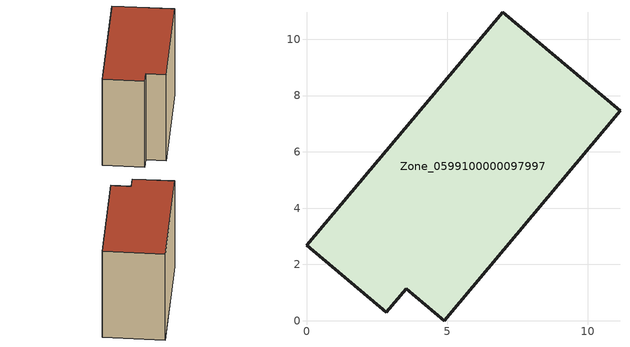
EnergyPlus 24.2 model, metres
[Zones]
Zone_0599100000097997
 floor ground (C_G): 3.54,1.13 2.84,0.3 0,2.69 6.97,10.96 11.14,7.46 4.89,0 z0
 wall outside (C_F): 6.97,10.96 0,2.69 2.84,0.3 3.54,1.13 4.89,0 11.14,7.46 6.97,10.96 z0:9.14
 roof outside (C_R): 4.89,0 11.14,7.46 6.97,10.96 0,2.69 2.84,0.3 3.54,1.13 z9.14
[BUILDING]
Pand.0599100000097997: North Axis=0; Terrain=City; Loads Convergence Tolerance Value=0.04; Temperature Convergence Tolerance Value=0.4; Solar Distribution=FullExterior; Maximum Number of Warmup Days=25; Minimum Number of Warmup Days=1
[Site:Location]
Rotterdam.The.Hague.AP_ZH_NLD Design_Conditions: Latitude=51.96; Longitude=4.45; Time Zone=1; Elevation=-4.5
[SITE:GROUNDTEMPERATURE:BUILDINGSURFACE]
18, 18, 18, 18, 18, 18, 18, 18, 18, 18, 18, 18
[MATERIAL] Thermal Absorptance=0.9; Solar Absorptance=0.7; Visible Absorptance=0.7
Name | Roughness | Thickness | Conductivity | Density | Specific Heat
G.TI.1946 | MediumSmooth | 0.15 | 1 | 540 | 1210
F.TI.1946 | Rough | 0.3 | 0.857143 | 1920 | 840
R.TI.1946 | MediumRough | 0.2 | 0.1 | 1500 | 1000
[CONSTRUCTION]
C_G: G.TI.1946
C_F: F.TI.1946
C_R: R.TI.1946
[ZONE]
Zone_0599100000097997: Type=1; Multiplier=1; Ceiling Height=Autocalculate; Volume=Autocalculate; Floor Area=autocalculate; Part of Total Floor Area=Yes
[ZONEINFILTRATION:DESIGNFLOWRATE]
Infil_Zone_0599100000097997: Zone or ZoneList or Space or SpaceList=Zone_0599100000097997; Schedule=AlwaysOn; Design Flow Rate Calculation Method=Flow/Area; Flow Rate per Floor Area=0.003; Constant Term Coefficient=1; Temperature Term Coefficient=0; Velocity Term Coefficient=0; Velocity Squared Term Coefficient=0
[HVACTEMPLATE:ZONE:IDEALLOADSAIRSYSTEM]
Zone_0599100000097997: Maximum Heating Supply Air Temperature=50; Minimum Cooling Supply Air Temperature=13; Maximum Heating Supply Air Humidity Ratio=0.0156; Minimum Cooling Supply Air Humidity Ratio=0.0077; Heating Limit=NoLimit; Cooling Limit=NoLimit; Dehumidification Control Type=ConstantSensibleHeatRatio; Cooling Sensible Heat Ratio=0.7; Dehumidification Setpoint=60; Humidification Control Type=None; Humidification Setpoint=30; Outdoor Air Method=None; Outdoor Air Flow Rate per Person=0.00944; Outdoor Air Flow Rate per Zone Floor Area=0; Outdoor Air Flow Rate per Zone=0; Demand Controlled Ventilation Type=None; Outdoor Air Economizer Type=NoEconomizer; Heat Recovery Type=None; Sensible Heat Recovery Effectiveness=0.7; Latent Heat Recovery Effectiveness=0.65
[ZONECONTROL:THERMOSTAT]
ThermostatControl_Zone_0599100000097997: Zone or ZoneList=Zone_0599100000097997; Control Type Schedule=DualSetpointControlType; Control 1=Thermostat_Zone_0599100000097997; Temperature Difference Between Cutout And Setpoint=0
[THERMOSTATSETPOINT:DUALSETPOINT]
Thermostat_Zone_0599100000097997: Heating Setpoint Temperature Schedule=HeatingSetpoint_Zone_0599100000097997; Cooling Setpoint Temperature Schedule=CoolingSetpoint_Zone_0599100000097997
[SCHEDULE:COMPACT]
HeatingSetpoint_Zone_0599100000097997: Through: 12/31, For: AllDays, Until: 24:00, 21
CoolingSetpoint_Zone_0599100000097997: Through: 12/31, For: AllDays, Until: 24:00, 24
DualSetpointControlType: Through: 12/31, For: AllDays, Until: 24:00, 4
AlwaysOn: Through: 12/31, For: AllDays, Until: 24:00, 1
